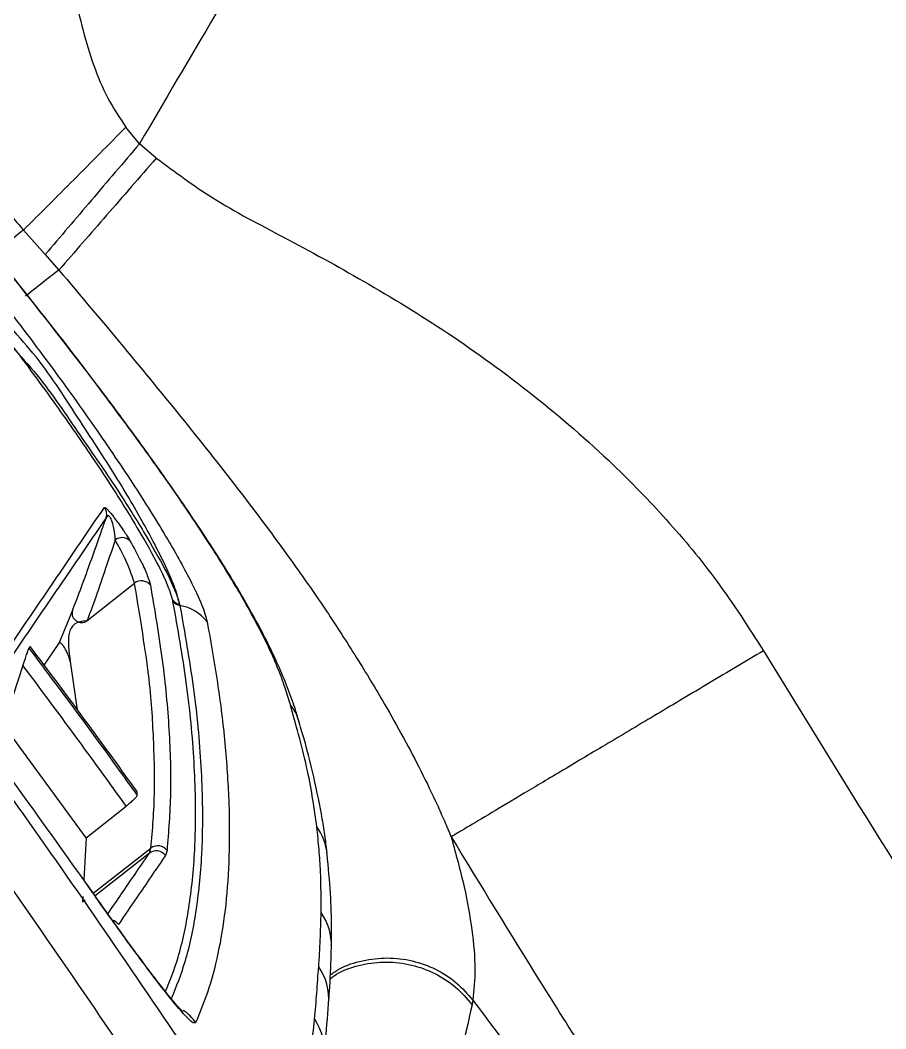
# Model space of a CAD drawing. Extents: x 832 to 912, y 781 to 934.
# Drawn here: x 856.459 to 858.782, y 811.333 to 814.042 of the extents above; entities that cross this region are included whole.
import ezdxf

# ---------------------------------------------------------------- set-up
doc = ezdxf.new("R2010")
doc.units = 0
doc.header["$MEASUREMENT"] = 0
doc.layers.add('1', color=4, linetype='Continuous')

# ---------------------------------------------------------------- blocks, each defined once
blk = doc.blocks.new('2026 SOVEREIGN HL')
at = {"layer": '1', "color": 3, "linetype": 'Continuous', "lineweight": 25}
for p, q in [((25.0498, 16.6153), (25.0128, 16.66)), ((25.0947, 16.5767), (25.0498, 16.6153)), ((24.7964, 16.3177), (24.7382, 16.3835)), ((24.7964, 16.3177), (24.8333, 16.276)), ((24.9086, 15.3343), (25.0363, 15.4351)), ((25.1394, 15.3865), (25.1387, 15.3899)), ((24.8337, 15.2743), (24.8694, 15.3613)), ((25.1572, 15.3788), (25.1579, 15.3753)), ((24.7563, 15.2654), (24.7529, 15.2605)), ((24.7937, 15.2154), (24.8337, 15.2743)), ((24.8636, 15.2247), (24.8822, 15.0954)), ((24.7368, 15.2142), (24.6846, 15.0548)), ((24.9061, 14.7514), (24.6846, 15.0548)), ((25.0433, 14.8655), (25.0434, 14.8751)), ((24.9061, 14.7514), (25.0139, 14.8367)), ((24.9061, 14.7514), (24.8999, 14.6385)), ((24.9256, 14.6026), (25.0804, 14.7239)), ((25.076, 14.7102), (24.9302, 14.5961)), ((25.076, 14.7102), (25.0804, 14.7239)), ((25.1234, 14.7176), (25.119, 14.7038)), ((24.8975, 14.5944), (24.8967, 14.58)), ((24.8967, 14.58), (24.9035, 14.5853)), ((25.9443, 14.3154), (25.9422, 14.3033))]:
    blk.add_line(p, q, dxfattribs=at)
for centre, radius, start, end in [((24.9317, 15.6204), 0.0299, 342.0004, 37.7735), ((25.003, 15.5282), 0.0295, 45.6316, 129.1007), ((25.0549, 15.4113), 0.0303, 38.2286, 127.9158), ((25.1621, 15.4081), 0.0297, 217.8816, 260.4868), ((25.1629, 15.4047), 0.0298, 217.7809, 260.3353), ((24.8939, 15.3549), 0.0253, 165.2449, 305.4433), ((25.1382, 15.2597), 0.1173, 37.5186, 80.3255), ((25.4012, 14.6918), 0.153, 5.829, 35.6211), ((25.0944, 14.6865), 0.03, 35.0183, 127.8967), ((25.0989, 14.7), 0.0302, 35.5591, 127.8582), ((24.9034, 14.6337), 0.00576, 121.4816, 125.8985), ((25.4102, 14.4629), 0.1545, 358.3602, 34.8129), ((24.9682, 14.5017), 0.0301, 34.6587, 72.1351), ((25.4027, 14.3181), 0.1549, 355.6636, 34.3698), ((25.1018, 14.1889), 0.1187, 33.8334, 56.8337), ((25.3913, 14.1776), 0.1549, 354.2946, 33.9683)]:
    blk.add_arc(centre, radius, start, end, dxfattribs=at)
blk.add_ellipse((7.7502, 2.3035), major_axis=(10.1722, 18.7863), ratio=0.992521, start_param=5.83368, end_param=5.855739, dxfattribs=at)
for points, knots in [([(12.8334, 22.8148), (13.1084, 22.7455), (13.6586, 22.6068), (14.4724, 22.3556), (15.2758, 22.0735), (16.0742, 21.7548), (16.8661, 21.3994), (17.6497, 21.0066), (18.4159, 20.5809), (19.1559, 20.1273), (19.869, 19.6475), (20.555, 19.1434), (21.2195, 18.6114), (21.8675, 18.047), (22.497, 17.45), (23.1063, 16.8206), (23.6885, 16.1661), (24.228, 15.5038), (24.7289, 14.8382), (25.0323, 14.3903), (25.1841, 14.1662)], [0, 0, 0, 0, 0.055117, 0.110281, 0.165446, 0.220563, 0.277281, 0.334051, 0.390822, 0.44754, 0.502626, 0.557759, 0.612892, 0.667978, 0.724669, 0.781412, 0.838155, 0.894846, 0.947382, 1, 1, 1, 1]), ([(25.0708, 14.0855), (24.9201, 14.3078), (24.6183, 14.7528), (24.125, 15.4074), (23.5991, 16.0532), (23.0379, 16.686), (22.4512, 17.2953), (21.834, 17.8853), (21.1862, 18.4542), (20.5082, 19.0003), (19.8076, 19.517), (19.0924, 19.9989), (18.3644, 20.4458), (17.6253, 20.8584), (16.8699, 21.2401), (16.092, 21.5935), (15.2925, 21.9169), (14.4718, 22.2082), (13.6403, 22.467), (13.0777, 22.6095), (12.7966, 22.6806)], [0, 0, 0, 0, 0.05254, 0.105163, 0.16025, 0.215385, 0.270521, 0.325608, 0.382294, 0.439032, 0.495771, 0.552457, 0.607575, 0.662741, 0.717907, 0.773025, 0.829743, 0.886512, 0.943282, 1, 1, 1, 1]), ([(24.877, 12.8519), (24.7507, 13.0599), (24.498, 13.476), (24.0897, 14.0817), (23.659, 14.6754), (23.2037, 15.2546), (22.7248, 15.8187), (22.209, 16.3817), (21.6543, 16.9405), (21.0595, 17.492), (20.4422, 18.0183), (19.7975, 18.5232), (19.1255, 19.005), (18.4265, 19.462), (17.7087, 19.8887), (16.9481, 20.2979), (16.1438, 20.6847), (15.2955, 21.0443), (14.4254, 21.3661), (13.5346, 21.6468), (12.6258, 21.8894), (12.0115, 22.0138), (11.7044, 22.0761)], [0, 0, 0, 0, 0.04406, 0.088136, 0.132196, 0.176825, 0.22147, 0.266099, 0.314989, 0.363922, 0.412855, 0.461745, 0.51207, 0.562442, 0.612813, 0.663139, 0.718691, 0.774275, 0.829828, 0.886541, 0.943287, 1, 1, 1, 1]), ([(24.796, 12.7339), (24.6704, 12.9423), (24.419, 13.359), (24.0126, 13.9657), (23.5834, 14.5603), (23.1295, 15.1405), (22.6518, 15.7055), (22.1383, 16.2681), (21.5871, 16.8252), (20.997, 17.374), (20.3847, 17.8978), (19.7452, 18.4005), (19.0783, 18.8801), (18.3848, 19.3352), (17.6725, 19.7603), (16.9132, 20.1703), (16.1058, 20.5598), (15.2497, 20.9233), (14.371, 21.2479), (13.471, 21.5304), (12.5526, 21.7737), (11.9317, 21.8977), (11.6213, 21.9597)], [0, 0, 0, 0, 0.04402, 0.088056, 0.132076, 0.176673, 0.221285, 0.265882, 0.314418, 0.362996, 0.411575, 0.460111, 0.510072, 0.560079, 0.610086, 0.660047, 0.71609, 0.772165, 0.828207, 0.88546, 0.942747, 1, 1, 1, 1]), ([(27.9469, 20.4092), (27.7621, 20.2194), (27.393, 19.8404), (26.8702, 19.2421), (26.3711, 18.6217), (25.8993, 17.9756), (25.4545, 17.3082), (25.1846, 16.8461), (25.0498, 16.6153)], [0, 0, 0, 0, 0.165984, 0.331391, 0.497695, 0.664756, 0.832539, 1, 1, 1, 1]), ([(24.9, 14.6384), (24.7548, 14.8419), (24.4644, 15.2492), (24.0002, 15.8388), (23.5162, 16.4124), (23.0137, 16.9646), (22.4942, 17.4958), (21.9575, 18.0058), (21.4029, 18.4985), (21.0179, 18.8101), (20.8255, 18.9659)], [0, 0, 0, 0, 0.1257, 0.251587, 0.377281, 0.503145, 0.627034, 0.750923, 0.875461, 1, 1, 1, 1]), ([(24.7306, 18.2833), (24.7369, 18.2516), (24.7494, 18.189), (24.7635, 18.089), (24.7752, 17.9846), (24.7864, 17.8681), (24.7978, 17.7349), (24.8092, 17.59), (24.8214, 17.4435), (24.8349, 17.2983), (24.8517, 17.1569), (24.8723, 17.0304), (24.8964, 16.9202), (24.9251, 16.826), (24.9613, 16.7375), (24.9958, 16.6855), (25.0128, 16.66)], [0, 0, 0, 0, 0.0700046, 0.1385495, 0.2019862, 0.2729343, 0.3579179, 0.4464293, 0.5332985, 0.6175341, 0.7010125, 0.7798665, 0.8380715, 0.8942523, 0.9481273, 1, 1, 1, 1]), ([(23.4403, 18.0259), (23.4833, 17.975), (23.5664, 17.8766), (23.6858, 17.7277), (23.8143, 17.5643), (23.9097, 17.4403), (23.9744, 17.3557), (23.9946, 17.3293), (24.0147, 17.3029), (24.0348, 17.2764), (24.0549, 17.25), (24.0709, 17.2289), (24.0882, 17.2062), (24.1117, 17.1753), (24.1494, 17.1255), (24.1921, 17.0691), (24.234, 17.0139), (24.2723, 16.9635), (24.3111, 16.9128), (24.3512, 16.8605), (24.3917, 16.808), (24.4326, 16.7553), (24.474, 16.7025), (24.5161, 16.6494), (24.5557, 16.6003), (24.5967, 16.55), (24.6443, 16.4926), (24.6929, 16.4354), (24.7262, 16.3972), (24.7382, 16.3835)], [0, 0, 0, 0, 0.097417, 0.188328, 0.275886, 0.396784, 0.412614, 0.428446, 0.444283, 0.460126, 0.475977, 0.491837, 0.497868, 0.516721, 0.547379, 0.587098, 0.617679, 0.646206, 0.677368, 0.708665, 0.74012, 0.771754, 0.80362, 0.835731, 0.868108, 0.893337, 0.928055, 0.974053, 1, 1, 1, 1]), ([(24.7382, 16.3835), (24.7829, 16.428), (24.8723, 16.517), (24.9659, 16.6123), (25.0128, 16.66)], [0, 0, 0, 0, 0.499998, 1, 1, 1, 1]), ([(25.0498, 16.6153), (25.0063, 16.5642), (24.9192, 16.4619), (24.8374, 16.3658), (24.7964, 16.3177)], [0, 0, 0, 0, 0.5, 1, 1, 1, 1]), ([(25.0947, 16.5767), (25.0497, 16.525), (24.9598, 16.4216), (24.8755, 16.3246), (24.8333, 16.276)], [0, 0, 0, 0, 0.499998, 1, 1, 1, 1]), ([(25.0947, 16.5767), (25.1443, 16.5398), (25.2521, 16.4597), (25.4448, 16.361), (25.6578, 16.2445), (25.8836, 16.1066), (26.1085, 15.9427), (26.3037, 15.7742), (26.4676, 15.6054), (26.605, 15.4402), (26.6838, 15.3169), (26.7241, 15.2539)], [0, 0, 0, 0, 0.087211, 0.189241, 0.304904, 0.430212, 0.562421, 0.697307, 0.793682, 0.894413, 1, 1, 1, 1]), ([(25.4547, 15.1084), (25.4502, 15.1233), (25.4411, 15.1536), (25.4217, 15.2064), (25.3934, 15.2706), (25.352, 15.3514), (25.2926, 15.4543), (25.2129, 15.5799), (25.1154, 15.7223), (24.9957, 15.8881), (24.8539, 16.0751), (24.6929, 16.2791), (24.5819, 16.4139), (24.5264, 16.4814)], [0, 0, 0, 0, 0.07805, 0.158069, 0.238152, 0.31789, 0.404327, 0.490653, 0.576373, 0.662264, 0.774504, 0.88725, 1, 1, 1, 1]), ([(25.478, 15.0626), (25.4749, 15.0729), (25.4675, 15.0981), (25.4503, 15.1477), (25.4269, 15.2049), (25.3993, 15.2643), (25.3681, 15.3249), (25.3333, 15.3872), (25.2949, 15.4518), (25.2513, 15.5214), (25.202, 15.5967), (25.1456, 15.6795), (25.0832, 15.768), (25.0129, 15.8649), (24.9343, 15.97), (24.8459, 16.0854), (24.7444, 16.2146), (24.6423, 16.3419), (24.5726, 16.426), (24.5426, 16.4621)], [0, 0, 0, 0, 0.052034, 0.126655, 0.195914, 0.258133, 0.314663, 0.366805, 0.415727, 0.462475, 0.512604, 0.56103, 0.613294, 0.667855, 0.725985, 0.789129, 0.859247, 0.939529, 1, 1, 1, 1]), ([(24.5005, 16.416), (24.5512, 16.3536), (24.6527, 16.2289), (24.7941, 16.0433), (24.9227, 15.8652), (25.0341, 15.7006), (25.1235, 15.5574), (25.1835, 15.45), (25.2194, 15.374), (25.2273, 15.3454), (25.2313, 15.3311)], [0, 0, 0, 0, 0.130191, 0.260389, 0.394899, 0.529383, 0.662633, 0.795832, 0.897923, 1, 1, 1, 1]), ([(25.1572, 15.3788), (25.1539, 15.392), (25.1473, 15.4183), (25.1177, 15.4875), (25.0666, 15.5866), (24.9876, 15.7226), (24.8852, 15.8767), (24.7708, 16.0578), (24.62, 16.2013), (24.5671, 16.4112), (24.4888, 16.4112), (24.4888, 16.4112)], [0, 0, 0, 0, 0.096522, 0.193054, 0.326767, 0.460522, 0.597016, 0.733529, 0.866769, 0.999999, 1, 1, 1, 1]), ([(24.7382, 16.3835), (24.7245, 16.3725), (24.697, 16.3505), (24.6684, 16.3267), (24.6541, 16.3147)], [0, 0, 0, 0, 0.5, 1, 1, 1, 1]), ([(25.1387, 15.3899), (25.1351, 15.4017), (25.1281, 15.4254), (25.0992, 15.4872), (25.0496, 15.5768), (24.9727, 15.7007), (24.8755, 15.845), (24.7611, 16.0043), (24.6329, 16.1734), (24.5395, 16.2888), (24.4929, 16.3465)], [0, 0, 0, 0, 0.0934275, 0.1868613, 0.3206509, 0.4544737, 0.5907908, 0.7271297, 0.8635637, 1, 1, 1, 1]), ([(24.4959, 16.3477), (24.4959, 16.3477), (24.5692, 16.3477), (24.6258, 16.1462), (24.7714, 16.0097), (24.8843, 15.8393), (24.9851, 15.6956), (25.0642, 15.5691), (25.1158, 15.478), (25.146, 15.4151), (25.1535, 15.3909), (25.1572, 15.3788)], [0, 0, 0, 0, 0.000001, 0.13598, 0.271956, 0.408171, 0.544361, 0.678424, 0.812452, 0.90623, 1, 1, 1, 1]), ([(24.8333, 16.2761), (24.8187, 16.2649), (24.7894, 16.2426), (24.759, 16.2181), (24.7437, 16.2058)], [0, 0, 0, 0, 0.500002, 1, 1, 1, 1]), ([(24.8333, 16.2761), (24.8913, 16.2072), (25.0059, 16.0713), (25.1698, 15.8716), (25.3233, 15.6776), (25.4495, 15.5079), (25.552, 15.3608), (25.633, 15.2349), (25.7196, 15.0916), (25.7915, 14.9603), (25.8416, 14.8559), (25.8647, 14.8045), (25.8754, 14.7794), (25.881, 14.7664), (25.8834, 14.7602), (25.8844, 14.7573), (25.8852, 14.7555), (25.8857, 14.7545), (25.886, 14.7541)], [0, 0, 0, 0, 0.1351739, 0.2670974, 0.395746, 0.5214105, 0.6039948, 0.6861325, 0.7676924, 0.8860577, 0.9436296, 0.971941, 0.9859638, 0.992844, 0.996571, 0.9984066, 0.9992026, 1, 1, 1, 1]), ([(24.5793, 15.0865), (24.6073, 15.1277), (24.6844, 15.2408), (24.8099, 15.4251), (24.9069, 15.5675), (24.9554, 15.6387)], [0, 0, 0, 0, 0.222257, 0.611128, 1, 1, 1, 1]), ([(24.9554, 15.6387), (24.956, 15.6389), (24.9571, 15.6391), (24.962, 15.6348), (24.9679, 15.6284), (24.9748, 15.6201), (24.9833, 15.6093), (24.9944, 15.5943), (25.0088, 15.5735), (25.0184, 15.5584), (25.0229, 15.5505), (25.0236, 15.5493)], [0, 0, 0, 0, 0.125237, 0.211814, 0.284573, 0.357517, 0.428187, 0.536139, 0.699733, 0.952229, 1, 1, 1, 1]), ([(24.9602, 15.6111), (24.9116, 15.54), (24.8145, 15.3976), (24.6907, 15.2161), (24.6153, 15.1057), (24.589, 15.0672)], [0, 0, 0, 0, 0.394419, 0.788838, 1, 1, 1, 1]), ([(24.8694, 15.3613), (24.876, 15.3782), (24.8889, 15.4109), (24.9173, 15.4896), (24.9415, 15.5578), (24.9564, 15.6002), (24.9602, 15.6111)], [0, 0, 0, 0, 0.308803, 0.599508, 0.897048, 1, 1, 1, 1]), ([(24.9844, 15.5511), (24.9843, 15.5525), (24.984, 15.5609), (24.9826, 15.5749), (24.9789, 15.5922), (24.9754, 15.6032), (24.9724, 15.6096), (24.9704, 15.6129), (24.9687, 15.6149), (24.9673, 15.616), (24.9652, 15.6169), (24.9624, 15.6159), (24.9611, 15.613), (24.9602, 15.6111)], [0, 0, 0, 0, 0.058317, 0.359544, 0.538769, 0.64083, 0.696222, 0.723765, 0.745701, 0.777843, 0.797036, 0.870962, 1, 1, 1, 1]), ([(24.9844, 15.5511), (24.9743, 15.5212), (24.9539, 15.461), (24.9303, 15.3919), (24.9086, 15.3343), (24.9086, 15.3343), (24.9086, 15.3343)], [0, 0, 0, 0, 0.322058, 0.650015, 0.999994, 1, 1, 1, 1]), ([(25.0363, 15.4351), (25.0363, 15.4351), (25.0363, 15.4351), (25.0217, 15.4839), (24.9946, 15.5327), (24.9844, 15.5511)], [0, 0, 0, 0, 0.000007, 0.623776, 1, 1, 1, 1]), ([(25.0236, 15.5493), (25.0346, 15.5295), (25.0545, 15.4933), (25.0722, 15.454), (25.0765, 15.438), (25.0787, 15.43)], [0, 0, 0, 0, 0.375592, 0.6853, 1, 1, 1, 1]), ([(25.0804, 14.7239), (25.0846, 14.7733), (25.093, 14.8722), (25.0862, 15.0542), (25.0763, 15.1991), (25.0363, 15.4351), (25.0363, 15.4351), (25.0363, 15.4351)], [0, 0, 0, 0, 0.25013, 0.500351, 0.750131, 0.999999, 1, 1, 1, 1]), ([(25.0787, 15.43), (25.0903, 15.3618), (25.1135, 15.2253), (25.1304, 15.0401), (25.1355, 14.8683), (25.1275, 14.7678), (25.1234, 14.7176)], [0, 0, 0, 0, 0.249782, 0.499651, 0.749781, 1, 1, 1, 1]), ([(25.1195, 14.3385), (25.1314, 14.3684), (25.158, 14.4353), (25.1843, 14.5624), (25.1962, 14.6772), (25.2014, 14.8076), (25.1987, 14.9521), (25.1793, 15.1604), (25.1524, 15.3129), (25.1394, 15.3865)], [0, 0, 0, 0, 0.12604, 0.281894, 0.445177, 0.485996, 0.661326, 0.836657, 1, 1, 1, 1]), ([(25.1579, 15.3753), (25.1709, 15.3017), (25.1977, 15.149), (25.217, 14.9404), (25.2197, 14.7958), (25.2144, 14.6653), (25.2024, 14.5502), (25.1753, 14.4205), (25.1478, 14.3514), (25.1349, 14.3194)], [0, 0, 0, 0, 0.1618432, 0.3355636, 0.5092837, 0.5497277, 0.7115123, 0.8659355, 1, 1, 1, 1]), ([(24.9086, 15.3343), (24.9086, 15.3343), (24.8485, 15.3343), (24.856, 15.2795), (24.8636, 15.2247)], [0, 0, 0, 0, 0.000007, 1, 1, 1, 1]), ([(25.2313, 15.3311), (25.2416, 15.2727), (25.2623, 15.1558), (25.281, 14.9936), (25.2909, 14.8415), (25.2912, 14.7006), (25.2824, 14.5709), (25.2643, 14.453), (25.2379, 14.3462), (25.2129, 14.2854), (25.2003, 14.255)], [0, 0, 0, 0, 0.124699, 0.249398, 0.374218, 0.499038, 0.624201, 0.749397, 0.874682, 1, 1, 1, 1]), ([(24.8636, 15.2247), (24.8629, 15.228), (24.8614, 15.2347), (24.8567, 15.2466), (24.8516, 15.2569), (24.8474, 15.2638), (24.8456, 15.2664), (24.8443, 15.2681), (24.8431, 15.2697), (24.8417, 15.2713), (24.8393, 15.2736), (24.8355, 15.2761), (24.8345, 15.275), (24.8337, 15.2743)], [0, 0, 0, 0, 0.256671, 0.513634, 0.642628, 0.675005, 0.685835, 0.696778, 0.706204, 0.71782, 0.738266, 0.802286, 1, 1, 1, 1]), ([(24.7368, 15.2142), (24.7389, 15.2207), (24.7428, 15.2323), (24.7476, 15.2465), (24.751, 15.2559), (24.7525, 15.2598), (24.7529, 15.2604), (24.7529, 15.2605)], [0, 0, 0, 0, 0.305368, 0.545962, 0.74522, 0.94555, 1, 1, 1, 1]), ([(24.7529, 15.2605), (24.7689, 15.2392), (24.849, 15.1326), (24.9458, 15.001), (25.0257, 14.8899), (25.0433, 14.8655)], [0, 0, 0, 0, 0.163093, 0.815476, 1, 1, 1, 1]), ([(25.0434, 14.8751), (25.0278, 14.8967), (24.9499, 15.0049), (24.8542, 15.135), (24.7732, 15.2428), (24.7563, 15.2654)], [0, 0, 0, 0, 0.165038, 0.825213, 1, 1, 1, 1]), ([(26.7241, 15.2539), (26.6758, 15.225), (26.5791, 15.1674), (26.4382, 15.0834), (26.3055, 15.0042), (26.1847, 14.9322), (26.0791, 14.8692), (25.9922, 14.8174), (25.9246, 14.777), (25.8988, 14.7617), (25.886, 14.7541)], [0, 0, 0, 0, 0.125005, 0.250005, 0.375002, 0.500001, 0.624999, 0.749996, 0.874996, 1, 1, 1, 1]), ([(26.7241, 15.2539), (26.8765, 15.0049), (27.1847, 14.5014), (27.5182, 14.0144), (27.6867, 13.7682)], [0, 0, 0, 0, 0.494598, 1, 1, 1, 1]), ([(25.5256, 14.7809), (25.5189, 14.8291), (25.5055, 14.9255), (25.4716, 15.0474), (25.4547, 15.1084)], [0, 0, 0, 0, 0.499507, 1, 1, 1, 1]), ([(25.4774, 15.0619), (25.4771, 15.0638), (25.4744, 15.0809), (25.464, 15.0954), (25.4547, 15.1084)], [0, 0, 0, 0, 0.108705, 1, 1, 1, 1]), ([(25.5534, 14.7081), (25.5516, 14.7231), (25.5481, 14.7535), (25.5375, 14.8211), (25.5182, 14.9138), (25.4967, 15.0009), (25.4804, 15.0533), (25.4777, 15.062)], [0, 0, 0, 0, 0.143511, 0.289806, 0.61454, 0.93599, 1, 1, 1, 1]), ([(25.0433, 14.8655), (25.043, 14.8645), (25.0423, 14.8626), (25.0368, 14.8566), (25.0287, 14.849), (25.0205, 14.842), (25.0155, 14.8379), (25.0139, 14.8367)], [0, 0, 0, 0, 0.225259, 0.450518, 0.675879, 0.900743, 1, 1, 1, 1]), ([(25.537, 14.5512), (25.537, 14.587), (25.537, 14.6408), (25.5319, 14.7192), (25.5277, 14.7603), (25.5256, 14.7809)], [0, 0, 0, 0, 0.499902, 0.749938, 1, 1, 1, 1]), ([(25.886, 14.7541), (25.8985, 14.7084), (25.9231, 14.619), (25.9435, 14.5012), (25.9525, 14.3974), (25.9469, 14.3426), (25.9442, 14.3155)], [0, 0, 0, 0, 0.254993, 0.499551, 0.751861, 1, 1, 1, 1]), ([(25.886, 14.7541), (25.9653, 14.6241), (26.125, 14.3623), (26.4552, 13.845), (26.7134, 13.4628), (26.8852, 13.2085)], [0, 0, 0, 0, 0.248172, 0.499796, 1, 1, 1, 1]), ([(24.9647, 14.5474), (24.989, 14.5829), (25.0262, 14.6373), (25.0632, 14.6915), (25.076, 14.7102)], [0, 0, 0, 0, 0.654239, 1, 1, 1, 1]), ([(25.5644, 14.4614), (25.5647, 14.4771), (25.5657, 14.5209), (25.5631, 14.6043), (25.5564, 14.6721), (25.553, 14.7072)], [0, 0, 0, 0, 0.213234, 0.592152, 1, 1, 1, 1]), ([(25.119, 14.7038), (25.1062, 14.685), (25.0807, 14.6475), (25.0387, 14.5859), (25.0094, 14.5429), (24.9929, 14.5188)], [0, 0, 0, 0, 0.304829, 0.609658, 1, 1, 1, 1]), ([(25.2003, 14.255), (25.198, 14.2543), (25.1928, 14.253), (25.166, 14.2799), (25.1283, 14.3254), (25.0866, 14.3794), (25.0416, 14.4397), (24.9895, 14.5114), (24.9403, 14.5807), (24.9105, 14.6234), (24.9, 14.6384)], [0, 0, 0, 0, 0.114511, 0.25231, 0.400191, 0.511998, 0.623961, 0.771874, 0.919888, 1, 1, 1, 1]), ([(25.1649, 14.2853), (25.165, 14.2852), (25.1655, 14.2849), (25.16, 14.2902), (25.1488, 14.3026), (25.13, 14.325), (25.1045, 14.3572), (25.0724, 14.3993), (25.0344, 14.4505), (24.9911, 14.5101), (24.9457, 14.5737), (24.9151, 14.6176), (24.9004, 14.6387)], [0, 0, 0, 0, 0.017489, 0.073392, 0.145198, 0.233607, 0.335271, 0.450017, 0.576595, 0.714688, 0.863236, 1, 1, 1, 1]), ([(25.5305, 14.4055), (25.5313, 14.4174), (25.5329, 14.4412), (25.5353, 14.4894), (25.5364, 14.5265), (25.537, 14.5512)], [0, 0, 0, 0, 0.250886, 0.501773, 1, 1, 1, 1]), ([(25.5571, 14.3073), (25.5579, 14.318), (25.561, 14.36), (25.5634, 14.4125), (25.5644, 14.4518), (25.5646, 14.4585)], [0, 0, 0, 0, 0.218906, 0.866101, 1, 1, 1, 1]), ([(25.561, 14.3733), (25.5686, 14.3786), (25.5939, 14.3964), (25.646, 14.4127), (25.7125, 14.4206), (25.7799, 14.4124), (25.8431, 14.3892), (25.8999, 14.3531), (25.9281, 14.3199), (25.9422, 14.3033)], [0, 0, 0, 0, 0.066882, 0.222401, 0.377919, 0.533437, 0.688957, 0.844477, 1, 1, 1, 1]), ([(25.5615, 14.3832), (25.5696, 14.3889), (25.5954, 14.407), (25.6481, 14.4236), (25.7146, 14.4315), (25.782, 14.4235), (25.8453, 14.4006), (25.902, 14.3648), (25.9302, 14.3319), (25.9443, 14.3154)], [0, 0, 0, 0, 0.071004, 0.225837, 0.380669, 0.535499, 0.690331, 0.845164, 1, 1, 1, 1]), ([(25.5197, 14.2642), (25.5207, 14.276), (25.5226, 14.2995), (25.5263, 14.3465), (25.5288, 14.3819), (25.5305, 14.4055)], [0, 0, 0, 0, 0.250211, 0.500421, 1, 1, 1, 1]), ([(25.5456, 14.1643), (25.5465, 14.1746), (25.5506, 14.2218), (25.5542, 14.2693), (25.557, 14.3065)], [0, 0, 0, 0, 0.218787, 1, 1, 1, 1]), ([(25.9422, 14.3033), (25.9216, 14.2112), (25.891, 14.0737), (25.8495, 13.9068), (25.8377, 13.8297), (25.8318, 13.7913)], [0, 0, 0, 0, 0.505087, 0.753521, 1, 1, 1, 1]), ([(25.9443, 14.3154), (26.0944, 14.1156), (26.3946, 13.716), (26.7041, 13.3225), (26.8589, 13.1257)], [0, 0, 0, 0, 0.499995, 1, 1, 1, 1]), ([(25.4209, 13.8614), (25.4363, 13.897), (25.4683, 13.9709), (25.5019, 14.1048), (25.5138, 14.2111), (25.5197, 14.2642)], [0, 0, 0, 0, 0.318223, 0.659039, 1, 1, 1, 1])]:
    blk.add_open_spline(points, degree=3, knots=knots, dxfattribs=at)

msp = doc.modelspace()

# ---------------------------------------------------------------- block references
at = {"layer": '1'}
msp.add_blockref('2026 SOVEREIGN HL', (831.7292, 797.0948), dxfattribs=at)

doc.saveas('drawing.dxf')
